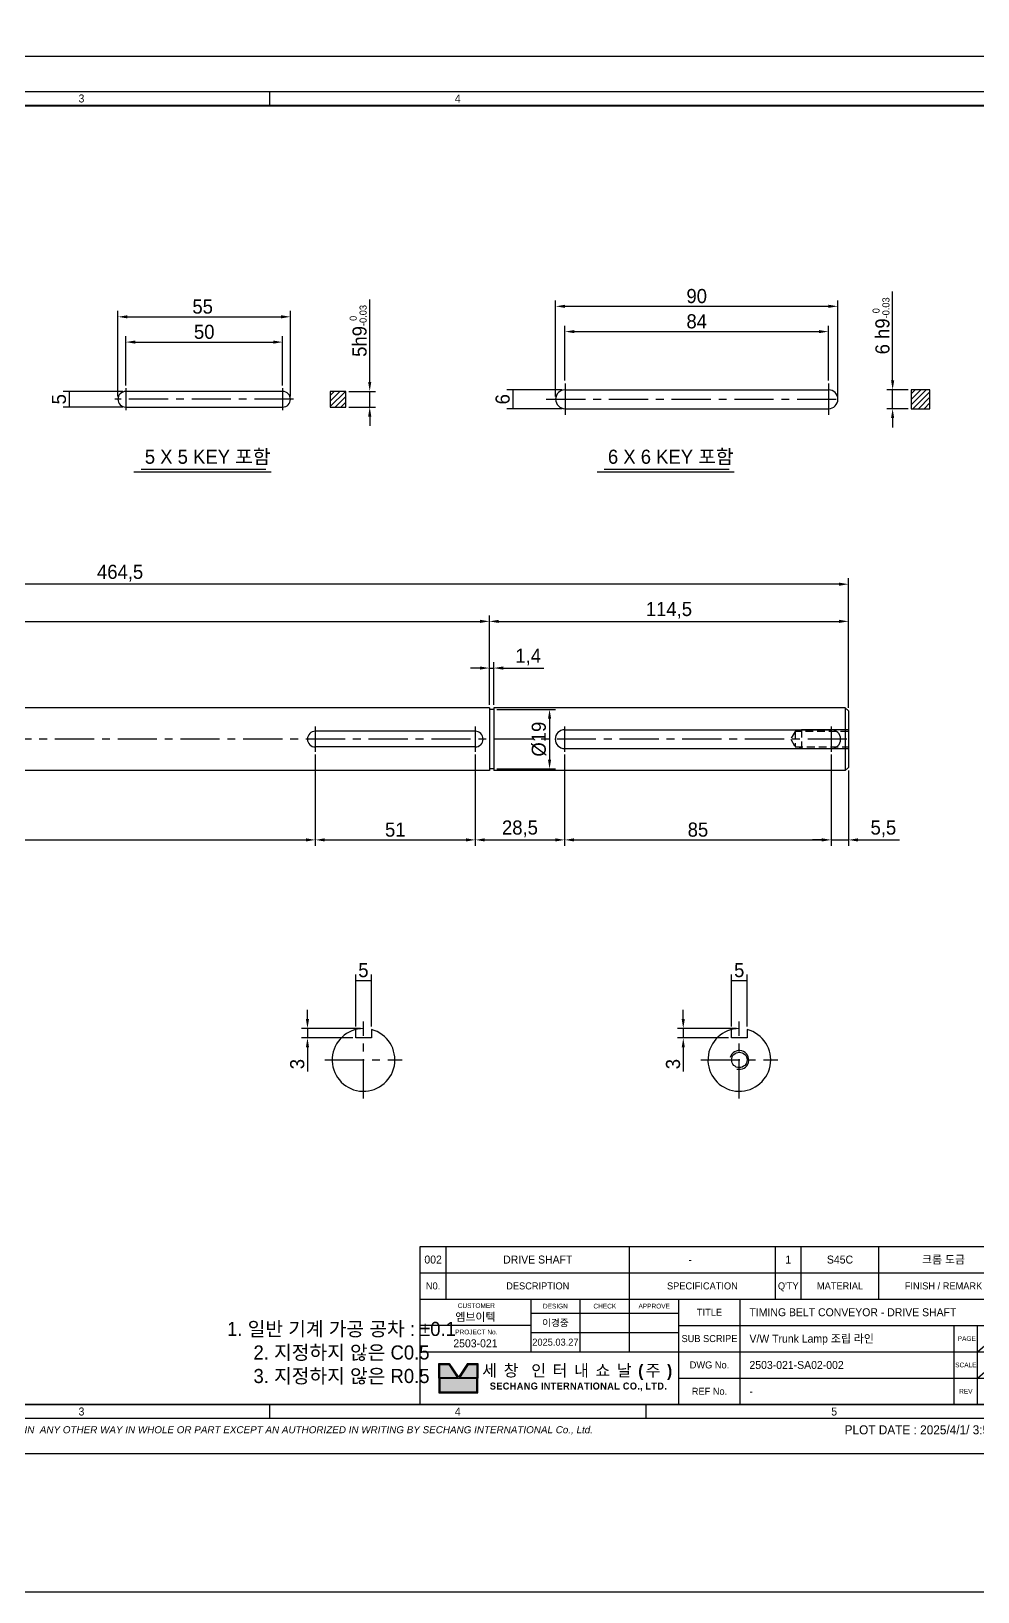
# Model space of a CAD drawing. Header units: inches. Extents: x 0 to 23821, y 0 to 11279.
# Drawn here: x 17362 to 17663.8, y 2956.7 to 3454.1 of the extents above; entities that cross this region are included whole.
import ezdxf
from ezdxf.enums import TextEntityAlignment as Align

# ---------------------------------------------------------------- set-up
doc = ezdxf.new("R2010")
doc.units = ezdxf.units.IN
doc.header["$LTSCALE"] = 10
doc.header["$MEASUREMENT"] = 0
doc.linetypes.add('CENTER', pattern=[2, 1.25, -0.25, 0.25, -0.25])
doc.linetypes.add('HIDDEN', pattern=[0.375, 0.25, -0.125])
doc.layers.get('Defpoints').update_dxf_attribs({"color": 8})
for name, color, linetype in [('11', 1, 'CENTER'), ('22', 2, 'HIDDEN'), ('D', 3, 'Continuous'), ('T', 3, 'Continuous')]:
    doc.layers.add(name, color=color, linetype=linetype)
doc.styles.add('SCI', font='')
doc.styles.get('SCI').set_extended_font_data('Gulim')
doc.dimstyles.new('SCH$0', dxfattribs={"dimtxt": 2.5, "dimasz": 2, "dimexe": 1.25, "dimexo": 0.625, "dimtad": 1, "dimdec": 3, "dimtxsty": 'SCI', "dimcen": 2.5, "dimclrd": 4, "dimclre": 4, "dimclrt": 7, "dimadec": 8, "dimazin": 2, "dimtfac": 1, "dimtdec": 3, "dimtmove": 0, "dimatfit": 3, "dimfxl": 1, "dimarcsym": 0})

# ---------------------------------------------------------------- blocks, each defined once
blk = doc.blocks.new('A$Ca3c98541')
for p, q in [((-465.5, 9), (-464.5, 10)), ((-464.5, 10), (-352.4, 10)), ((-464.5, -10), (-464.5, 10)), ((-352.4, -10), (-352.4, 10)), ((-351, 10), (-2, 10)), ((-351, -10), (-351, 10)), ((-2, 10), (-1, 9)), ((-2, -10), (-2, 10)), ((-465.5, -9), (-465.5, 9)), ((-352.4, 9.5), (-351, 9.5)), ((-1, -9), (-1, 9)), ((-375, 3), (-460, 3)), ((-346.5, 2.5), (-295.5, 2.5)), ((-56.5, 2.5), (-5.5, 2.5)), ((-375, -3), (-460, -3)), ((-346.5, -2.5), (-295.5, -2.5)), ((-56.5, -2.5), (-5.5, -2.5)), ((-465.5, -9), (-464.5, -10)), ((-352.4, -9.5), (-351, -9.5)), ((-2, -10), (-1, -9)), ((-464.5, -10), (-352.4, -10)), ((-351, -10), (-2, -10))]:
    blk.add_line(p, q)
for centre, radius, start, end in [((-460, 0), 3, 90, 270), ((-375, 0), 3, 270, 90), ((-346.5, 0), 2.5, 90, 270), ((-295.5, 0), 2.5, 270, 90), ((-56.5, 0), 2.5, 90, 270), ((-5.5, 0), 2.5, 270, 90)]:
    blk.add_arc(centre, radius, start, end)
at = {"layer": '11'}
for p, q in [((-465, 0), (0, 0)), ((-460, -4), (-460, 4)), ((-375, -4), (-375, 4)), ((-346.5, -4), (-346.5, 4)), ((-295.5, -4), (-295.5, 4)), ((-56.5, -4), (-56.5, 4)), ((-5.5, -4), (-5.5, 4))]:
    blk.add_line(p, q, dxfattribs=at)
at = {"layer": '22'}
for p, q in [((-448.5, 2.46), (-465.5, 2.46)), ((-450.5, -3), (-450.5, 3)), ((-447.08, 0), (-448.5, 2.46)), ((-448.5, -2.46), (-448.5, 2.46)), ((-18, 2.46), (-19.42, 0)), ((-19.42, 0), (-18, -2.46)), ((-1, 2.46), (-18, 2.46)), ((-18, 2.46), (-18, -2.46)), ((-16, 3), (-16, -3)), ((-465.5, -2.46), (-448.5, -2.46)), ((-448.5, -2.46), (-447.08, 0)), ((-18, -2.46), (-1, -2.46))]:
    blk.add_line(p, q, dxfattribs=at)
at = {"layer": 'T'}
for p, q in [((-450.5, 3), (-465.5, 3)), ((-449.56, 2.46), (-450.5, 3)), ((-16, 3), (-16.94, 2.46)), ((-1, 3), (-16, 3)), ((-465.5, -3), (-450.5, -3)), ((-450.5, -3), (-449.56, -2.46)), ((-16.94, -2.46), (-16, -3)), ((-16, -3), (-1, -3))]:
    blk.add_line(p, q, dxfattribs=at)
blk = doc.blocks.new('A$C82e70aa9')
h = blk.add_hatch(color=5)
h.dxf.hatch_style = 1
h.paths.add_polyline_path([(290.08, -278.01), (288.21, -278.01), (288.21, -280.8), (291.94, -280.8)])
h.paths.add_polyline_path([(296.06, -278.01), (294.19, -278.01), (292.33, -280.8), (296.06, -280.8)])
h.paths.add_polyline_path([(296.06, -281), (288.21, -281), (288.21, -283.79), (296.06, -283.79)])
at = {"color": 2}
for p, q in [((252, -7.5), (252, -10.5)), ((252, -286.5), (252, -289.5)), ((332, -286.5), (332, -289.5))]:
    blk.add_line(p, q, dxfattribs=at)
at = {"color": 3}
blk.add_line((304, -10.5), (409, -10.5), dxfattribs=at)
for p, q in [((284, -252.9), (409, -252.9)), ((284, -286.5), (284, -252.9)), ((284, -258.5), (409, -258.5)), ((284, -264.1), (409, -264.1)), ((307.5, -264.1), (307.5, -275.3)), ((318, -275.3), (318, -264.1)), ((328.5, -275.3), (328.5, -264.1)), ((339, -286.5), (339, -264.1)), ((307.5, -267.1), (339, -267.1)), ((397.5, -286.5), (397.5, -269.7)), ((402.5, -275.3), (409, -269.7)), ((402.5, -286.5), (402.5, -269.7)), ((284, -275.3), (409, -275.3)), ((288, -280.9), (288, -277.8)), ((288, -277.8), (290.19, -277.8)), ((288.21, -280.8), (288.21, -278.01)), ((288.21, -278.01), (290.08, -278.01)), ((290.08, -278.01), (291.94, -280.8)), ((290.19, -277.8), (292.13, -280.71)), ((294.08, -277.8), (292.13, -280.71)), ((294.19, -278.01), (292.33, -280.8)), ((294.08, -277.8), (296.27, -277.8)), ((294.19, -278.01), (296.06, -278.01)), ((296.06, -278.01), (296.06, -280.8)), ((296.27, -277.8), (296.27, -280.9)), ((402.5, -280.9), (409, -275.3)), ((288, -280.9), (288, -284)), ((291.94, -280.8), (288.21, -280.8)), ((296.06, -281), (288.21, -281)), ((288.21, -281), (288.21, -283.79)), ((296.06, -280.8), (292.33, -280.8)), ((296.06, -283.79), (296.06, -281)), ((296.27, -284), (296.27, -280.9)), ((288, -284), (296.27, -284)), ((288.21, -283.79), (296.06, -283.79)), ((284, -286.5), (409, -286.5))]:
    blk.add_line(p, q)
at = {"color": 1}
blk.add_lwpolyline([(0, 0), (420, 0), (420, -297), (0, -297)], close=True, dxfattribs=at)
at = {"color": 2}
blk.add_lwpolyline([(12, -7.5), (412, -7.5), (412, -289.5), (12, -289.5)], close=True, dxfattribs=at)
at = {"const_width": 0.4}
blk.add_lwpolyline([(15, -10.5), (409, -10.5), (409, -286.5), (15, -286.5)], close=True, dxfattribs=at)
at = {"layer": 'D'}
for p, q in [((289.5, -258.5), (289.5, -252.9)), ((328.5, -258.5), (328.5, -252.9)), ((359.5, -258.5), (359.5, -252.9)), ((365, -258.5), (365, -252.9)), ((381.5, -258.5), (381.5, -252.9)), ((289.5, -264.1), (289.5, -258.5)), ((328.5, -264.1), (328.5, -258.5)), ((359.5, -264.1), (359.5, -258.5)), ((365, -264.1), (365, -258.5)), ((381.5, -264.1), (381.5, -258.5)), ((352, -286.5), (352, -264.1)), ((307.5, -269.7), (284, -269.7)), ((307.5, -271.2), (339, -271.2)), ((339, -269.7), (409, -269.7)), ((339, -280.9), (409, -280.9))]:
    blk.add_line(p, q, dxfattribs=at)
at = {"style": 'SCI'}
for s, p in [('N0.', (286.75, -261.3)), ('DESCRIPTION', (309, -261.3)), ('SPECIFICATION', (344, -261.3)), ("Q'TY", (362.25, -261.3)), ('MATERIAL', (373.25, -261.3)), ('FINISH / REMARK', (395.25, -261.3)), ('이경중', (312.75, -269.15))]:
    blk.add_text(s, height=1.5, dxfattribs=at).set_placement(p, align=Align.MIDDLE_CENTER)
at = {"linetype": 'Continuous', "style": 'SCI'}
blk.add_text('PLOT DATE : 2025/4/1/ 3:51 오후', height=1.92, dxfattribs=at).set_placement((411.86, -292.84), align=Align.RIGHT)
at = {"color": 2, "attachment_point": 5, "style": 'SCI'}
for s, insert, char_height, width in [('3', (212, -9), 1.7, 80), ('4', (292, -9), 1.7, 80), ('1. 일반 기계 가공 공차 : ±0.1\\P2. 지정하지 않은 C0.5\\P3. 지정하지 않은 R0.5', (267.28, -275.6), 3, 83.5818), ('3', (212, -288), 1.7, 80), ('4', (292, -288), 1.7, 80), ('5', (372, -288), 1.7, 80)]:
    blk.add_mtext(s, dxfattribs=dict(at, insert=insert, char_height=char_height, width=width))
at = {"attachment_point": 5, "style": 'SCI'}
for s, insert, char_height, width in [(' CUSTOMER', (295.75, -265.5), 1, 23.5), ('DESIGN', (312.75, -265.6), 1, 10.5), ('CHECK', (323.25, -265.6), 1, 10.5), ('APPROVE', (333.75, -265.6), 1, 10.5), ('TITLE', (345.5, -266.9), 1.5, 13), (' PROJECT No.', (295.75, -271.1), 1, 23.5), ('SUB SCRIPE', (345.5, -272.5), 1.5, 13), (' PAGE', (400, -272.5), 1, 5), ('{\\fGulim|b1|i0|c129|p50;\\T1.45;세창 인터내쇼날(주)}', (317.63, -279.65), 2.5, 38.7333), ('DWG No.', (345.5, -278.1), 1.5, 13), ('SCALE', (400, -278.1), 1, 5), ('{\\fGulim|b1|i0|c129|p50;\\T1.05;SECHANG INTERNATIONAL CO., LTD.}', (317.63, -282.75), 1.5, 38.7333), ('REF No.', (345.5, -283.7), 1.5, 13), ('REV', (400, -283.7), 1, 5)]:
    blk.add_mtext(s, dxfattribs=dict(at, insert=insert, char_height=char_height, width=width))
at = {"color": 3, "insert": (12, -292), "char_height": 1.5, "width": 400.0238, "attachment_point": 4, "style": 'SCI'}
blk.add_mtext('{\\fArial|b0|i1|c0|p34;THIS DRAWING CONTAINS CONFIDENTIAL INFORMATION PROPRIETARY TO SECHANG INTERNATIONAL Co., Ltd.   IT MUST NOT BE REPRODUCED OR DISCLOSED TO OTHERS OR USED IN  ANY OTHER WAY IN WHOLE OR PART EXCEPT AN AUTHORIZED IN WRITING BY SECHANG INTERNATIONAL Co., Ltd.  }', dxfattribs=at)
blk = doc.blocks.new('*D1113')
at = {"color": 4, "lineweight": -2, "transparency": 16777216}
for p, q in [((17510.4, 3237.98), (17529.14, 3237.98)), ((17527.26, 3234.98), (17527.26, 3221.98)), ((17510.4, 3218.98), (17529.14, 3218.98))]:
    blk.add_line(p, q, dxfattribs=at)
at = {"color": 4, "transparency": 16777216}
for points in [[(17526.76, 3234.98), (17527.76, 3234.98), (17527.26, 3237.98)], [(17526.76, 3221.98), (17527.76, 3221.98), (17527.26, 3218.98)]]:
    blk.add_solid(points, dxfattribs=at)
at = {"layer": 'Defpoints', "color": 0, "transparency": 16777216}
for p in [(17509.47, 3237.98), (17509.47, 3218.98), (17527.26, 3218.98)]:
    blk.add_point(p, dxfattribs=at)
at = {"color": 7, "transparency": 16777216, "insert": (17523.9, 3228.48), "char_height": 4.5, "attachment_point": 5, "rotation": 90, "style": 'SCI'}
blk.add_mtext('%%C19', dxfattribs=at)
blk = doc.blocks.new('*D1114')
at = {"color": 4, "lineweight": -2, "transparency": 16777216}
for p, q in [((17158.07, 3238.42), (17158.07, 3267.9)), ((17508.07, 3239.42), (17508.07, 3267.9)), ((17161.07, 3266.02), (17505.07, 3266.02))]:
    blk.add_line(p, q, dxfattribs=at)
at = {"color": 4, "transparency": 16777216}
for points in [[(17161.07, 3266.52), (17161.07, 3265.52), (17158.07, 3266.02)], [(17505.07, 3266.52), (17505.07, 3265.52), (17508.07, 3266.02)]]:
    blk.add_solid(points, dxfattribs=at)
at = {"layer": 'Defpoints', "color": 0, "transparency": 16777216}
for p in [(17508.07, 3266.02), (17508.07, 3238.48), (17158.07, 3237.48)]:
    blk.add_point(p, dxfattribs=at)
at = {"color": 7, "transparency": 16777216, "insert": (17333.07, 3269.27), "char_height": 4.5, "attachment_point": 5, "style": 'SCI'}
blk.add_mtext('350', dxfattribs=at)
blk = doc.blocks.new('*D1115')
at = {"color": 4, "lineweight": -2, "transparency": 16777216}
for p, q in [((17508.07, 3239.42), (17508.07, 3253.01)), ((17509.47, 3239.42), (17509.47, 3253.01)), ((17505.07, 3251.14), (17502.07, 3251.14)), ((17508.07, 3251.14), (17509.47, 3251.14)), ((17512.47, 3251.14), (17525.44, 3251.14))]:
    blk.add_line(p, q, dxfattribs=at)
at = {"color": 4, "transparency": 16777216}
for points in [[(17505.07, 3251.64), (17505.07, 3250.64), (17508.07, 3251.14)], [(17512.47, 3251.64), (17512.47, 3250.64), (17509.47, 3251.14)]]:
    blk.add_solid(points, dxfattribs=at)
at = {"layer": 'Defpoints', "color": 0, "transparency": 16777216}
for p in [(17509.47, 3251.14), (17508.07, 3238.48), (17509.47, 3238.48)]:
    blk.add_point(p, dxfattribs=at)
at = {"color": 7, "transparency": 16777216, "insert": (17520.45, 3254.66), "char_height": 4.5, "attachment_point": 5, "style": 'SCI'}
blk.add_mtext('1,4', dxfattribs=at)
blk = doc.blocks.new('*D1116')
at = {"color": 4, "lineweight": -2, "transparency": 16777216}
for p, q in [((17508.07, 3239.42), (17508.07, 3267.9)), ((17622.57, 3238.42), (17622.57, 3267.9)), ((17511.07, 3266.02), (17619.57, 3266.02))]:
    blk.add_line(p, q, dxfattribs=at)
at = {"color": 4, "transparency": 16777216}
for points in [[(17511.07, 3266.52), (17511.07, 3265.52), (17508.07, 3266.02)], [(17619.57, 3266.52), (17619.57, 3265.52), (17622.57, 3266.02)]]:
    blk.add_solid(points, dxfattribs=at)
at = {"layer": 'Defpoints', "color": 0, "transparency": 16777216}
for p in [(17622.57, 3266.02), (17508.07, 3238.48), (17622.57, 3237.48)]:
    blk.add_point(p, dxfattribs=at)
at = {"color": 7, "transparency": 16777216, "insert": (17565.32, 3269.55), "char_height": 4.5, "attachment_point": 5, "style": 'SCI'}
blk.add_mtext('114,5', dxfattribs=at)
blk = doc.blocks.new('*D1117')
at = {"color": 4, "lineweight": -2, "transparency": 16777216}
for p, q in [((17158.07, 3238.42), (17158.07, 3279.74)), ((17619.57, 3277.87), (17161.07, 3277.87)), ((17622.57, 3238.42), (17622.57, 3279.74))]:
    blk.add_line(p, q, dxfattribs=at)
at = {"color": 4, "transparency": 16777216}
for points in [[(17161.07, 3278.37), (17161.07, 3277.37), (17158.07, 3277.87)], [(17619.57, 3278.37), (17619.57, 3277.37), (17622.57, 3277.87)]]:
    blk.add_solid(points, dxfattribs=at)
at = {"layer": 'Defpoints', "color": 0, "transparency": 16777216}
for p in [(17158.07, 3277.87), (17158.07, 3237.48), (17622.57, 3237.48)]:
    blk.add_point(p, dxfattribs=at)
at = {"color": 7, "transparency": 16777216, "insert": (17390.32, 3281.39), "char_height": 4.5, "attachment_point": 5, "style": 'SCI'}
blk.add_mtext('464,5', dxfattribs=at)
blk = doc.blocks.new('*D1120')
at = {"color": 4, "lineweight": -2, "transparency": 16777216}
for p, q in [((17213.57, 3223.54), (17213.57, 3194.5)), ((17452.57, 3223.54), (17452.57, 3194.5)), ((17216.57, 3196.37), (17449.57, 3196.37))]:
    blk.add_line(p, q, dxfattribs=at)
at = {"color": 4, "transparency": 16777216}
for points in [[(17216.57, 3196.87), (17216.57, 3195.87), (17213.57, 3196.37)], [(17449.57, 3196.87), (17449.57, 3195.87), (17452.57, 3196.37)]]:
    blk.add_solid(points, dxfattribs=at)
at = {"layer": 'Defpoints', "color": 0, "transparency": 16777216}
for p in [(17213.57, 3224.48), (17452.57, 3224.48), (17452.57, 3196.37)]:
    blk.add_point(p, dxfattribs=at)
at = {"color": 7, "transparency": 16777216, "insert": (17333.07, 3199.62), "char_height": 4.5, "attachment_point": 5, "style": 'SCI'}
blk.add_mtext('239', dxfattribs=at)
blk = doc.blocks.new('*D1121')
at = {"color": 4, "lineweight": -2, "transparency": 16777216}
for p, q in [((17452.57, 3223.54), (17452.57, 3194.5)), ((17503.57, 3223.54), (17503.57, 3194.5)), ((17455.57, 3196.37), (17500.57, 3196.37))]:
    blk.add_line(p, q, dxfattribs=at)
at = {"color": 4, "transparency": 16777216}
for points in [[(17455.57, 3196.87), (17455.57, 3195.87), (17452.57, 3196.37)], [(17500.57, 3196.87), (17500.57, 3195.87), (17503.57, 3196.37)]]:
    blk.add_solid(points, dxfattribs=at)
at = {"layer": 'Defpoints', "color": 0, "transparency": 16777216}
for p in [(17452.57, 3224.48), (17503.57, 3224.48), (17503.57, 3196.37)]:
    blk.add_point(p, dxfattribs=at)
at = {"color": 7, "transparency": 16777216, "insert": (17478.07, 3199.62), "char_height": 4.5, "attachment_point": 5, "style": 'SCI'}
blk.add_mtext('51', dxfattribs=at)
blk = doc.blocks.new('*D1122')
at = {"color": 4, "lineweight": -2, "transparency": 16777216}
for p, q in [((17503.57, 3223.54), (17503.57, 3194.5)), ((17532.07, 3223.54), (17532.07, 3194.5)), ((17506.57, 3196.37), (17529.07, 3196.37))]:
    blk.add_line(p, q, dxfattribs=at)
at = {"color": 4, "transparency": 16777216}
for points in [[(17506.57, 3196.87), (17506.57, 3195.87), (17503.57, 3196.37)], [(17529.07, 3196.87), (17529.07, 3195.87), (17532.07, 3196.37)]]:
    blk.add_solid(points, dxfattribs=at)
at = {"layer": 'Defpoints', "color": 0, "transparency": 16777216}
for p in [(17503.57, 3224.48), (17532.07, 3224.48), (17532.07, 3196.37)]:
    blk.add_point(p, dxfattribs=at)
at = {"color": 7, "transparency": 16777216, "insert": (17517.82, 3199.9), "char_height": 4.5, "attachment_point": 5, "style": 'SCI'}
blk.add_mtext('28,5', dxfattribs=at)
blk = doc.blocks.new('*D1123')
at = {"color": 4, "lineweight": -2, "transparency": 16777216}
for p, q in [((17532.07, 3223.54), (17532.07, 3194.5)), ((17617.07, 3223.54), (17617.07, 3194.5)), ((17535.07, 3196.37), (17614.07, 3196.37))]:
    blk.add_line(p, q, dxfattribs=at)
at = {"color": 4, "transparency": 16777216}
for points in [[(17535.07, 3196.87), (17535.07, 3195.87), (17532.07, 3196.37)], [(17614.07, 3196.87), (17614.07, 3195.87), (17617.07, 3196.37)]]:
    blk.add_solid(points, dxfattribs=at)
at = {"layer": 'Defpoints', "color": 0, "transparency": 16777216}
for p in [(17532.07, 3224.48), (17617.07, 3224.48), (17617.07, 3196.37)]:
    blk.add_point(p, dxfattribs=at)
at = {"color": 7, "transparency": 16777216, "insert": (17574.57, 3199.62), "char_height": 4.5, "attachment_point": 5, "style": 'SCI'}
blk.add_mtext('85', dxfattribs=at)
blk = doc.blocks.new('*D1128')
at = {"color": 4, "lineweight": -2, "transparency": 16777216}
for p, q in [((17585.27, 3136.86), (17585.27, 3153.47)), ((17590.27, 3136.86), (17590.27, 3153.47)), ((17585.27, 3151.6), (17590.27, 3151.6))]:
    blk.add_line(p, q, dxfattribs=at)
at = {"layer": 'Defpoints', "color": 0, "transparency": 16777216}
for p in [(17590.27, 3151.6), (17585.27, 3135.92), (17590.27, 3135.92)]:
    blk.add_point(p, dxfattribs=at)
at = {"color": 7, "transparency": 16777216, "insert": (17587.73, 3154.84), "char_height": 4.5, "attachment_point": 5, "style": 'SCI'}
blk.add_mtext('5', dxfattribs=at)
blk = doc.blocks.new('*D1129')
at = {"color": 4, "lineweight": -2, "transparency": 16777216}
for p, q in [((17569.89, 3139.24), (17569.89, 3142.24)), ((17586.83, 3136.24), (17568.01, 3136.24)), ((17569.89, 3136.24), (17569.89, 3133.24)), ((17584.33, 3133.24), (17568.01, 3133.24)), ((17569.89, 3130.24), (17569.89, 3122.57))]:
    blk.add_line(p, q, dxfattribs=at)
at = {"color": 4, "transparency": 16777216}
for points in [[(17569.39, 3139.24), (17570.39, 3139.24), (17569.89, 3136.24)], [(17569.39, 3130.24), (17570.39, 3130.24), (17569.89, 3133.24)]]:
    blk.add_solid(points, dxfattribs=at)
at = {"layer": 'Defpoints', "color": 0, "transparency": 16777216}
for p in [(17587.77, 3136.24), (17569.89, 3133.24), (17585.27, 3133.24)]:
    blk.add_point(p, dxfattribs=at)
at = {"color": 7, "transparency": 16777216, "insert": (17566.64, 3124.91), "char_height": 4.5, "attachment_point": 5, "rotation": 90, "style": 'SCI'}
blk.add_mtext('3', dxfattribs=at)
blk = doc.blocks.new('A$Ce12c76ae')
for p, q in [((-2.5, 7), (-2.5, 9.68)), ((2.5, 7), (-2.5, 7)), ((2.5, 9.68), (2.5, 7))]:
    blk.add_line(p, q)
blk.add_circle((0, 0), 2.46)
blk.add_arc((0, 0), 10, 90, 75.5225)
at = {"layer": '11'}
for p, q in [((0, -12.3), (0, 12.3)), ((-12.3, 0), (12.3, 0))]:
    blk.add_line(p, q, dxfattribs=at)
at = {"layer": 'T'}
blk.add_arc((0, 0), 3, 255, 165, dxfattribs=at)
blk = doc.blocks.new('*D1130')
at = {"color": 4, "lineweight": -2, "transparency": 16777216}
for p, q in [((17465.45, 3136.86), (17465.45, 3153.47)), ((17470.45, 3136.86), (17470.45, 3153.47)), ((17465.45, 3151.6), (17470.45, 3151.6))]:
    blk.add_line(p, q, dxfattribs=at)
at = {"layer": 'Defpoints', "color": 0, "transparency": 16777216}
for p in [(17470.45, 3151.6), (17465.45, 3135.92), (17470.45, 3135.92)]:
    blk.add_point(p, dxfattribs=at)
at = {"color": 7, "transparency": 16777216, "insert": (17467.91, 3154.84), "char_height": 4.5, "attachment_point": 5, "style": 'SCI'}
blk.add_mtext('5', dxfattribs=at)
blk = doc.blocks.new('*D1131')
at = {"color": 4, "lineweight": -2, "transparency": 16777216}
for p, q in [((17450.07, 3139.24), (17450.07, 3142.24)), ((17467.01, 3136.24), (17448.19, 3136.24)), ((17450.07, 3136.24), (17450.07, 3133.24)), ((17464.51, 3133.24), (17448.19, 3133.24)), ((17450.07, 3130.24), (17450.07, 3122.57))]:
    blk.add_line(p, q, dxfattribs=at)
at = {"color": 4, "transparency": 16777216}
for points in [[(17449.57, 3139.24), (17450.57, 3139.24), (17450.07, 3136.24)], [(17449.57, 3130.24), (17450.57, 3130.24), (17450.07, 3133.24)]]:
    blk.add_solid(points, dxfattribs=at)
at = {"layer": 'Defpoints', "color": 0, "transparency": 16777216}
for p in [(17467.95, 3136.24), (17450.07, 3133.24), (17465.45, 3133.24)]:
    blk.add_point(p, dxfattribs=at)
at = {"color": 7, "transparency": 16777216, "insert": (17446.82, 3124.91), "char_height": 4.5, "attachment_point": 5, "rotation": 90, "style": 'SCI'}
blk.add_mtext('3', dxfattribs=at)
blk = doc.blocks.new('*D1132')
at = {"color": 4, "lineweight": -2, "transparency": 16777216}
for p, q in [((17617.07, 3223.54), (17617.07, 3194.5)), ((17622.57, 3218.54), (17622.57, 3194.5)), ((17614.07, 3196.37), (17611.07, 3196.37)), ((17617.07, 3196.37), (17622.57, 3196.37)), ((17625.57, 3196.37), (17638.82, 3196.37))]:
    blk.add_line(p, q, dxfattribs=at)
at = {"color": 4, "transparency": 16777216}
for points in [[(17614.07, 3196.87), (17614.07, 3195.87), (17617.07, 3196.37)], [(17625.57, 3196.87), (17625.57, 3195.87), (17622.57, 3196.37)]]:
    blk.add_solid(points, dxfattribs=at)
at = {"layer": 'Defpoints', "color": 0, "transparency": 16777216}
for p in [(17617.07, 3224.48), (17622.57, 3219.48), (17622.57, 3196.37)]:
    blk.add_point(p, dxfattribs=at)
at = {"color": 7, "transparency": 16777216, "insert": (17633.7, 3199.89), "char_height": 4.5, "attachment_point": 5, "style": 'SCI'}
blk.add_mtext('5,5', dxfattribs=at)
blk = doc.blocks.new('*D1138')
at = {"color": 4, "lineweight": -2, "transparency": 16777216}
for p, q in [((17389.65, 3337.74), (17389.65, 3364.97)), ((17392.65, 3363.09), (17441.65, 3363.09)), ((17444.65, 3337.74), (17444.65, 3364.97))]:
    blk.add_line(p, q, dxfattribs=at)
at = {"color": 4, "transparency": 16777216}
for points in [[(17392.65, 3363.59), (17392.65, 3362.59), (17389.65, 3363.09)], [(17441.65, 3363.59), (17441.65, 3362.59), (17444.65, 3363.09)]]:
    blk.add_solid(points, dxfattribs=at)
at = {"layer": 'Defpoints', "color": 0, "transparency": 16777216}
for p in [(17444.65, 3363.09), (17389.65, 3336.81), (17444.65, 3336.81)]:
    blk.add_point(p, dxfattribs=at)
at = {"color": 7, "transparency": 16777216, "insert": (17416.65, 3366.33), "char_height": 4.5, "attachment_point": 5, "style": 'SCI'}
blk.add_mtext('55', dxfattribs=at)
blk = doc.blocks.new('*D1139')
at = {"color": 4, "lineweight": -2, "transparency": 16777216}
for p, q in [((17532.18, 3342.74), (17532.18, 3360.25)), ((17535.18, 3358.37), (17613.18, 3358.37)), ((17616.18, 3342.74), (17616.18, 3360.25))]:
    blk.add_line(p, q, dxfattribs=at)
at = {"color": 4, "transparency": 16777216}
for points in [[(17535.18, 3358.87), (17535.18, 3357.87), (17532.18, 3358.37)], [(17613.18, 3358.87), (17613.18, 3357.87), (17616.18, 3358.37)]]:
    blk.add_solid(points, dxfattribs=at)
at = {"layer": 'Defpoints', "color": 0, "transparency": 16777216}
for p in [(17616.18, 3358.37), (17532.18, 3341.81), (17616.18, 3341.81)]:
    blk.add_point(p, dxfattribs=at)
at = {"color": 7, "transparency": 16777216, "insert": (17574.18, 3361.62), "char_height": 4.5, "attachment_point": 5, "style": 'SCI'}
blk.add_mtext('84', dxfattribs=at)
blk = doc.blocks.new('*D1140')
at = {"color": 4, "lineweight": -2, "transparency": 16777216}
for p, q in [((17529.18, 3337.74), (17529.18, 3368.31)), ((17619.18, 3337.74), (17619.18, 3368.31)), ((17532.18, 3366.43), (17616.18, 3366.43))]:
    blk.add_line(p, q, dxfattribs=at)
at = {"color": 4, "transparency": 16777216}
for points in [[(17532.18, 3366.93), (17532.18, 3365.93), (17529.18, 3366.43)], [(17616.18, 3366.93), (17616.18, 3365.93), (17619.18, 3366.43)]]:
    blk.add_solid(points, dxfattribs=at)
at = {"layer": 'Defpoints', "color": 0, "transparency": 16777216}
for p in [(17619.18, 3366.43), (17529.18, 3336.81), (17619.18, 3336.81)]:
    blk.add_point(p, dxfattribs=at)
at = {"color": 7, "transparency": 16777216, "insert": (17574.18, 3369.68), "char_height": 4.5, "attachment_point": 5, "style": 'SCI'}
blk.add_mtext('90', dxfattribs=at)
blk = doc.blocks.new('*D1141')
at = {"color": 4, "lineweight": -2, "transparency": 16777216}
for p, q in [((17392.15, 3341.24), (17392.15, 3356.91)), ((17395.15, 3355.03), (17439.15, 3355.03)), ((17442.15, 3341.24), (17442.15, 3356.91))]:
    blk.add_line(p, q, dxfattribs=at)
at = {"color": 4, "transparency": 16777216}
for points in [[(17395.15, 3355.53), (17395.15, 3354.53), (17392.15, 3355.03)], [(17439.15, 3355.53), (17439.15, 3354.53), (17442.15, 3355.03)]]:
    blk.add_solid(points, dxfattribs=at)
at = {"layer": 'Defpoints', "color": 0, "transparency": 16777216}
for p in [(17442.15, 3355.03), (17392.15, 3340.31), (17442.15, 3340.31)]:
    blk.add_point(p, dxfattribs=at)
at = {"color": 7, "transparency": 16777216, "insert": (17417.15, 3358.28), "char_height": 4.5, "attachment_point": 5, "style": 'SCI'}
blk.add_mtext('50', dxfattribs=at)
blk = doc.blocks.new('sdfsdfasdf')
for p, q in [((64361.82, 17749.94), (64445.82, 17749.94)), ((64361.82, 17743.94), (64445.82, 17743.94))]:
    blk.add_line(p, q)
at = {"color": 0}
for centre, start, end in [((64361.82, 17746.94), 90, 270), ((64445.82, 17746.94), 270, 90)]:
    blk.add_arc(centre, 3, start, end, dxfattribs=at)
at = {"layer": '11'}
for p, q in [((64361.82, 17751.94), (64361.82, 17741.94)), ((64445.82, 17751.94), (64445.82, 17741.94)), ((64355.82, 17746.94), (64449.82, 17746.94))]:
    blk.add_line(p, q, dxfattribs=at)
blk = doc.blocks.new('kgfhljfhk')
for p, q in [((64977.82, 17749.44), (64927.82, 17749.44)), ((64927.82, 17744.44), (64977.82, 17744.44))]:
    blk.add_line(p, q)
for centre, start, end in [((64927.82, 17746.94), 90, 270), ((64977.82, 17746.94), 270, 90)]:
    blk.add_arc(centre, 2.5, start, end)
at = {"layer": '11'}
for p, q in [((64927.82, 17750.44), (64927.82, 17743.44)), ((64977.82, 17750.44), (64977.82, 17743.44)), ((64981.32, 17746.94), (64924.32, 17746.94))]:
    blk.add_line(p, q, dxfattribs=at)
blk = doc.blocks.new('*D1142')
at = {"color": 4, "lineweight": -2, "transparency": 16777216}
for p, q in [((17636.65, 3342.81), (17636.65, 3371.18)), ((17641.61, 3339.81), (17634.77, 3339.81)), ((17636.65, 3333.81), (17636.65, 3339.81)), ((17641.61, 3333.81), (17634.77, 3333.81)), ((17636.65, 3330.81), (17636.65, 3327.81))]:
    blk.add_line(p, q, dxfattribs=at)
at = {"color": 4, "transparency": 16777216}
for points in [[(17636.15, 3342.81), (17637.15, 3342.81), (17636.65, 3339.81)], [(17636.15, 3330.81), (17637.15, 3330.81), (17636.65, 3333.81)]]:
    blk.add_solid(points, dxfattribs=at)
at = {"layer": 'Defpoints', "color": 0, "transparency": 16777216}
for p in [(17642.55, 3339.81), (17636.65, 3333.81), (17642.55, 3333.81)]:
    blk.add_point(p, dxfattribs=at)
at = {"color": 7, "transparency": 16777216, "insert": (17632.97, 3360.21), "char_height": 4.5, "attachment_point": 5, "rotation": 90, "style": 'SCI'}
blk.add_mtext('6 h9{\\H0.5x;\\S  0^ -0.03;}', dxfattribs=at)
blk = doc.blocks.new('*D1144')
at = {"color": 4, "lineweight": -2, "transparency": 16777216}
for p, q in [((17469.92, 3342.31), (17469.92, 3368.56)), ((17463.26, 3339.31), (17471.8, 3339.31)), ((17469.92, 3334.31), (17469.92, 3339.31)), ((17463.26, 3334.31), (17471.8, 3334.31)), ((17469.92, 3331.31), (17469.92, 3328.31))]:
    blk.add_line(p, q, dxfattribs=at)
at = {"color": 4, "transparency": 16777216}
for points in [[(17469.42, 3342.31), (17470.42, 3342.31), (17469.92, 3339.31)], [(17469.42, 3331.31), (17470.42, 3331.31), (17469.92, 3334.31)]]:
    blk.add_solid(points, dxfattribs=at)
at = {"layer": 'Defpoints', "color": 0, "transparency": 16777216}
for p in [(17462.32, 3339.31), (17462.32, 3334.31), (17469.92, 3334.31)]:
    blk.add_point(p, dxfattribs=at)
at = {"color": 7, "transparency": 16777216, "insert": (17466.25, 3358.59), "char_height": 4.5, "attachment_point": 5, "rotation": 90, "style": 'SCI'}
blk.add_mtext('5h9{\\H0.5x;\\S  0^ -0.03;}', dxfattribs=at)
blk = doc.blocks.new('*D1145')
at = {"color": 4, "lineweight": -2, "transparency": 16777216}
for p, q in [((17531.25, 3339.81), (17513.68, 3339.81)), ((17515.56, 3339.81), (17515.56, 3333.81)), ((17531.25, 3333.81), (17513.68, 3333.81))]:
    blk.add_line(p, q, dxfattribs=at)
at = {"layer": 'Defpoints', "color": 0, "transparency": 16777216}
for p in [(17532.18, 3339.81), (17515.56, 3333.81), (17532.18, 3333.81)]:
    blk.add_point(p, dxfattribs=at)
at = {"color": 7, "transparency": 16777216, "insert": (17512.32, 3336.81), "char_height": 4.5, "attachment_point": 5, "rotation": 90, "style": 'SCI'}
blk.add_mtext('6', dxfattribs=at)
blk = doc.blocks.new('*D1147')
at = {"color": 4, "lineweight": -2, "transparency": 16777216}
for p, q in [((17391.21, 3339.31), (17372.21, 3339.31)), ((17374.08, 3339.31), (17374.08, 3334.31)), ((17391.21, 3334.31), (17372.21, 3334.31))]:
    blk.add_line(p, q, dxfattribs=at)
at = {"layer": 'Defpoints', "color": 0, "transparency": 16777216}
for p in [(17392.15, 3339.31), (17374.08, 3334.31), (17392.15, 3334.31)]:
    blk.add_point(p, dxfattribs=at)
at = {"color": 7, "transparency": 16777216, "insert": (17370.84, 3336.81), "char_height": 4.5, "attachment_point": 5, "rotation": 90, "style": 'SCI'}
blk.add_mtext('5', dxfattribs=at)

msp = doc.modelspace()

# ---------------------------------------------------------------- hatches: boundary and pattern name
h = msp.add_hatch()
h.set_pattern_fill('ANSI31', color=256, scale=10)
h.set_pattern_definition([(45, (-47136.6295, -14410.1295), (-0.883883476, 0.883883476), [])])
h.paths.add_polyline_path([(17457.32323671, 3334.30743976), (17462.32323671, 3334.30743976), (17462.32323671, 3339.30743976), (17457.32323671, 3339.30743976)])
h = msp.add_hatch()
h.set_pattern_fill('ANSI31', color=256, scale=10)
h.set_pattern_definition([(45, (-46824.6434, -14410.1295), (-0.883883476, 0.883883476), [])])
h.paths.add_polyline_path([(17642.55056175, 3333.80743976), (17648.55056175, 3333.80743976), (17648.55056175, 3339.80743976), (17642.55056175, 3339.80743976)])

# ---------------------------------------------------------------- linework, layer by layer
for p, q in [((17394.73469891, 3313.7144662), (17438.45427833, 3313.7144662)), ((17397.03573849, 3314.51925985), (17436.84355494, 3314.51925985)), ((17542.39348149, 3313.7144662), (17586.11306091, 3313.7144662)), ((17544.69452107, 3314.51925985), (17584.50233752, 3314.51925985)), ((17465.44632656, 3133.24019913), (17465.44632656, 3135.9226575)), ((17470.44632656, 3135.9226575), (17470.44632656, 3133.24019913)), ((17470.44632656, 3133.24019913), (17465.44632656, 3133.24019913))]:
    msp.add_line(p, q)
for points in [[(16750, 2956.72447862), (18262.96933639, 2956.72447862), (18262.96933639, 3751.88055987), (16750, 3751.88055987)], [(17457.32323671, 3334.30743976), (17462.32323671, 3334.30743976), (17462.32323671, 3339.30743976), (17457.32323671, 3339.30743976)], [(17642.55056175, 3333.80743976), (17648.55056175, 3333.80743976), (17648.55056175, 3339.80743976), (17642.55056175, 3339.80743976)]]:
    msp.add_lwpolyline(points, close=True)
msp.add_arc((17467.94632656, 3126.24019913), 10, 90, 75.5224878141)
at = {"layer": '11'}
for p, q in [((17467.94632656, 3113.94019913), (17467.94632656, 3138.54019913)), ((17455.64632656, 3126.24019913), (17480.24632656, 3126.24019913))]:
    msp.add_line(p, q, dxfattribs=at)

# ---------------------------------------------------------------- block references
at = {"xscale": 1.5, "yscale": 1.5, "zscale": 1.5}
msp.add_blockref('A$C82e70aa9', (17060, 3446.16530991), dxfattribs=at)
for name, p in [('kgfhljfhk', (-47535.67012158, -14410.12947485)), ('sdfsdfasdf', (-46829.63412701, -14410.12947485)), ('A$Ce12c76ae', (17587.76647196, 3126.24019913))]:
    msp.add_blockref(name, p)
at = {"rotation": 180}
msp.add_blockref('A$Ca3c98541', (17157.06635893, 3228.48204795), dxfattribs=at)

# ---------------------------------------------------------------- texts
at = {"color": 2, "style": 'SCI'}
for s, p in [('5 X 5 KEY 포함', (17398.20669966, 3316.24405646)), ('6 X 6 KEY 포함', (17545.86548224, 3316.24405646))]:
    msp.add_text(s, height=4.5, dxfattribs=at).set_placement(p)
at = {"style": 'SCI'}
for s, height, p in [('크롬 도금', 2.55, (17652.875, 3062.61530991)), ('002', 2.55, (17490.125, 3062.61530991)), ('DRIVE SHAFT', 2.55, (17523.5, 3062.61530991)), ('1', 2.55, (17603.375, 3062.61530991)), ('S45C', 2.55, (17619.875, 3062.61530991)), ('엠브이텍', 2.55, (17503.625, 3044.32067092)), ('2503-021', 2.55, (17503.625, 3035.92067092)), ('2025.03.27', 2.25, (17529.125, 3036.29030991))]:
    msp.add_text(s, height=height, dxfattribs=at).set_placement(p, align=Align.MIDDLE_CENTER)
msp.add_text('-', height=2.55, dxfattribs=at).set_placement((17571.51967377, 3061.36747369))
for s, p in [('TIMING BELT CONVEYOR - DRIVE SHAFT', (17591, 3045.81530991)), ('V/W Trunk Lamp 조립 라인', (17591, 3037.41530991)), ('2503-021-SA02-002', (17591, 3029.01530991)), ('-', (17591, 3020.61530991))]:
    msp.add_text(s, height=2.55, dxfattribs=at).set_placement(p, align=Align.MIDDLE_LEFT)

# ---------------------------------------------------------------- dimensions: what is measured, and where the dimension line sits
for base, p1, p2, picture, middle in [((17619.1839995, 3366.43177808), (17529.1839995, 3336.80743976), (17619.1839995, 3336.80743976), '*D1140', (17574.1839995, 3366.43177808)), ((17444.64806764, 3363.09273993), (17389.64806764, 3336.80743976), (17444.64806764, 3336.80743976), '*D1138', (17416.64806764, 3363.09273993)), ((17616.1839995, 3358.37196909), (17532.1839995, 3341.80743976), (17616.1839995, 3341.80743976), '*D1139', (17574.1839995, 3358.37196909)), ((17442.14806764, 3355.03293094), (17392.14806764, 3340.30743976), (17442.14806764, 3340.30743976), '*D1141', (17417.14806764, 3355.03293094)), ((17470.44632656, 3151.59583836), (17465.44632656, 3135.9226575), (17470.44632656, 3135.9226575), '*D1130', (17467.90712108, 3151.59583836)), ((17590.26647196, 3151.59583836), (17585.26647196, 3135.9226575), (17590.26647196, 3135.9226575), '*D1128', (17587.72726648, 3151.59583836))]:
    dim = msp.add_linear_dim(base=base, p1=p1, p2=p2, dimstyle='SCH$0', override={"dimscale": 1.5, "dimtxt": 3})
    dim.commit()
    dim.dimension.update_dxf_attribs({"geometry": picture, "text_midpoint": middle, "dimtype": 160})
for base, p1, p2, text, picture, middle in [((17469.92245351, 3334.30743976), (17462.32323671, 3339.30743976), (17462.32323671, 3334.30743976), '<>h9{\\H0.5x;\\S  0^ -0.03;}', '*D1144', (17469.92245351, 3358.58906426)), ((17636.64770627, 3333.80743976), (17642.55056175, 3339.80743976), (17642.55056175, 3333.80743976), '<> h9{\\H0.5x;\\S  0^ -0.03;}', '*D1142', (17636.64770627, 3360.20757291))]:
    dim = msp.add_linear_dim(base=base, p1=p1, p2=p2, angle=90, text=text, dimstyle='SCH$0', override={"dimscale": 1.5, "dimtxt": 3})
    dim.commit()
    dim.dimension.update_dxf_attribs({"geometry": picture, "text_midpoint": middle, "dimtype": 160})
for base, p1, p2, picture, middle in [((17374.08345157, 3334.30743976), (17392.14806764, 3339.30743976), (17392.14806764, 3334.30743976), '*D1147', (17370.84202347, 3336.80743976)), ((17515.5595208, 3333.80743976), (17532.1839995, 3339.80743976), (17532.1839995, 3333.80743976), '*D1145', (17512.3150967, 3336.80743976)), ((17450.06846031, 3133.24019913), (17467.94632656, 3136.24019913), (17465.44632656, 3133.24019913), '*D1131', (17446.82403621, 3124.90656065)), ((17569.8886057, 3133.24019913), (17587.76647196, 3136.24019913), (17585.26647196, 3133.24019913), '*D1129', (17566.6441816, 3124.90656065))]:
    dim = msp.add_linear_dim(base=base, p1=p1, p2=p2, angle=90, dimstyle='SCH$0', override={"dimscale": 1.5, "dimtxt": 3})
    dim.commit()
    dim.dimension.update_dxf_attribs({"geometry": picture, "text_midpoint": middle})
for base, p1, p2, override, picture, middle in [((17158.06635893, 3277.86569563), (17622.56635893, 3237.48204795), (17158.06635893, 3237.48204795), {"dimscale": 1.5, "dimtxt": 3}, '*D1117', (17390.31635893, 3281.39174424)), ((17508.06635893, 3266.02286465), (17158.06635893, 3237.48204795), (17508.06635893, 3238.48204795), {"dimscale": 1.5, "dimtxt": 3}, '*D1114', (17333.06635893, 3269.26728875)), ((17622.56635893, 3266.02286465), (17508.06635893, 3238.48204795), (17622.56635893, 3237.48204795), {"dimscale": 1.5, "dimtxt": 3}, '*D1116', (17565.31635893, 3269.54891325)), ((17509.46635893, 3251.13524902), (17508.06635893, 3238.48204795), (17509.46635893, 3238.48204795), {"dimscale": 1.5, "dimtxt": 3}, '*D1115', (17520.45445813, 3254.66129763)), ((17452.56635893, 3196.37217287), (17213.56635893, 3224.48204795), (17452.56635893, 3224.48204795), {"dimscale": 1.5, "dimtxt": 3, "dimtmove": 1}, '*D1120', (17333.06635893, 3199.61659697)), ((17503.56635893, 3196.37217287), (17452.56635893, 3224.48204795), (17503.56635893, 3224.48204795), {"dimscale": 1.5, "dimtxt": 3, "dimtmove": 1}, '*D1121', (17478.06635893, 3199.62258899)), ((17532.06635893, 3196.37217287), (17503.56635893, 3224.48204795), (17532.06635893, 3224.48204795), {"dimscale": 1.5, "dimtxt": 3, "dimtmove": 1}, '*D1122', (17517.81635893, 3199.89522547)), ((17617.06635893, 3196.37217287), (17532.06635893, 3224.48204795), (17617.06635893, 3224.48204795), {"dimscale": 1.5, "dimtxt": 3, "dimtmove": 1}, '*D1123', (17574.56635893, 3199.61659697)), ((17622.56635893, 3196.37217287), (17617.06635893, 3224.48204795), (17622.56635893, 3219.48204795), {"dimscale": 1.5, "dimtxt": 3}, '*D1132', (17633.69527038, 3199.89222946))]:
    dim = msp.add_linear_dim(base=base, p1=p1, p2=p2, dimstyle='SCH$0', override=override)
    dim.commit()
    dim.dimension.update_dxf_attribs({"geometry": picture, "text_midpoint": middle})
dim = msp.add_linear_dim(base=(17527.26005537, 3218.98204795), p1=(17509.46635893, 3237.98204795), p2=(17509.46635893, 3218.98204795), angle=90, text='%%C<>', dimstyle='SCH$0', override={"dimscale": 1.5, "dimtxt": 3})
dim.commit()
dim.dimension.update_dxf_attribs({"geometry": '*D1113', "text_midpoint": (17523.89878706, 3228.48204795)})

doc.saveas('drawing.dxf')
